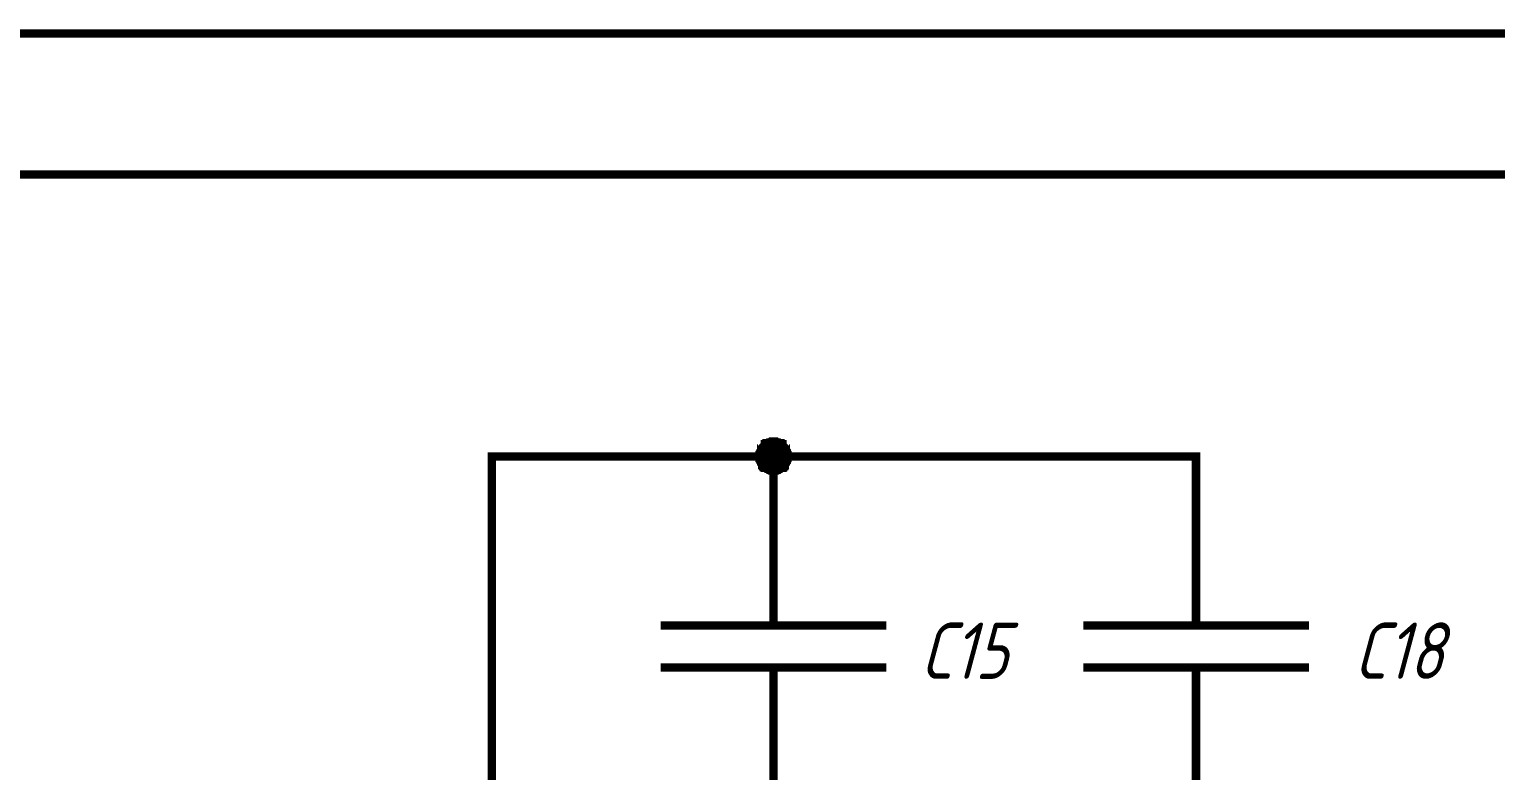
# Paper-space layout 'Layout1' of a CAD drawing. Extents: x -1 to 840, y -1 to 593.
# Drawn here: x 501.8 to 553.9, y 424.8 to 451.1 of the extents above; entities that cross this region are included whole.
import ezdxf

# ---------------------------------------------------------------- set-up
doc = ezdxf.new("R2010")
doc.units = 0
doc.header["$MEASUREMENT"] = 0
doc.layers.add('Sheet', color=255, linetype='CONTINUOUS')
doc.styles.add('GOST type A0', font='', dxfattribs={"oblique": 15, "height": 3.5})
doc.styles.get('GOST type A0').set_extended_font_data('GOST type A')

psp = doc.layouts.get("Layout1")

# ---------------------------------------------------------------- linework, layer by layer
at = {"layer": 'Sheet', "color": 7}
for points, const_width in [([(308.335, 305.997), (308.335, 305.997), (300.819, 305.997), (300.819, 270.985), (485.759, 270.985), (485.759, 450.986), (583.213, 450.986), (583.213, 450.986)], 0.3), ([(583.213, 445.985), (583.213, 445.985), (470.759, 445.985), (470.759, 275.986), (290.819, 275.986), (290.819, 310.999), (308.335, 310.999), (308.335, 310.999)], 0.3), ([(527.747, 435.981), (527.747, 436.012), (527.747, 436.043), (527.747, 436.043), (527.747, 436.074), (527.747, 436.105), (527.778, 436.136), (527.778, 436.167), (527.778, 436.167), (527.809, 436.199), (527.809, 436.23), (527.809, 436.261), (527.84, 436.261), (527.84, 436.292), (527.871, 436.323), (527.871, 436.323), (527.902, 436.354), (527.902, 436.354), (527.933, 436.385), (527.933, 436.416), (527.964, 436.416), (527.995, 436.416), (527.995, 436.447), (528.026, 436.447), (528.057, 436.478), (528.057, 436.478), (528.088, 436.478), (528.119, 436.478), (528.15, 436.509), (528.181, 436.509), (528.181, 436.509), (528.212, 436.509), (528.243, 436.509)], 0.3), ([(527.747, 435.981), (527.747, 436.012), (527.747, 436.043), (527.747, 436.043), (527.747, 436.074), (527.747, 436.105), (527.778, 436.136), (527.778, 436.167), (527.778, 436.167), (527.809, 436.199), (527.809, 436.23), (527.809, 436.261), (527.84, 436.261), (527.84, 436.292), (527.871, 436.323), (527.871, 436.323), (527.902, 436.354), (527.902, 436.354), (527.933, 436.385), (527.933, 436.416), (527.964, 436.416), (527.995, 436.416), (527.995, 436.447), (528.026, 436.447), (528.057, 436.478), (528.057, 436.478), (528.088, 436.478), (528.119, 436.478), (528.15, 436.509), (528.181, 436.509), (528.181, 436.509), (528.212, 436.509), (528.243, 436.509)], 0.3), ([(527.747, 435.981), (527.747, 436.012), (527.747, 436.043), (527.747, 436.043), (527.747, 436.074), (527.747, 436.105), (527.778, 436.136), (527.778, 436.167), (527.778, 436.167), (527.809, 436.199), (527.809, 436.23), (527.809, 436.261), (527.84, 436.261), (527.84, 436.292), (527.871, 436.323), (527.871, 436.323), (527.902, 436.354), (527.902, 436.354), (527.933, 436.385), (527.933, 436.416), (527.964, 436.416), (527.995, 436.416), (527.995, 436.447), (528.026, 436.447), (528.057, 436.478), (528.057, 436.478), (528.088, 436.478), (528.119, 436.478), (528.15, 436.509), (528.181, 436.509), (528.181, 436.509), (528.212, 436.509), (528.243, 436.509)], 0.3), ([(527.747, 435.981), (527.747, 436.012), (527.747, 436.043), (527.747, 436.043), (527.747, 436.074), (527.747, 436.105), (527.778, 436.136), (527.778, 436.167), (527.778, 436.167), (527.809, 436.199), (527.809, 436.23), (527.809, 436.261), (527.84, 436.261), (527.84, 436.292), (527.871, 436.323), (527.871, 436.323), (527.902, 436.354), (527.902, 436.354), (527.933, 436.385), (527.933, 436.416), (527.964, 436.416), (527.995, 436.416), (527.995, 436.447), (528.026, 436.447), (528.057, 436.478), (528.057, 436.478), (528.088, 436.478), (528.119, 436.478), (528.15, 436.509), (528.181, 436.509), (528.181, 436.509), (528.212, 436.509), (528.243, 436.509)], 0.3), ([(527.747, 435.981), (527.747, 436.012), (527.747, 436.043), (527.747, 436.043), (527.747, 436.074), (527.747, 436.105), (527.778, 436.136), (527.778, 436.167), (527.778, 436.167), (527.809, 436.199), (527.809, 436.23), (527.809, 436.261), (527.84, 436.261), (527.84, 436.292), (527.871, 436.323), (527.871, 436.323), (527.902, 436.354), (527.902, 436.354), (527.933, 436.385), (527.933, 436.416), (527.964, 436.416), (527.995, 436.416), (527.995, 436.447), (528.026, 436.447), (528.057, 436.478), (528.057, 436.478), (528.088, 436.478), (528.119, 436.478), (528.15, 436.509), (528.181, 436.509), (528.181, 436.509), (528.212, 436.509), (528.243, 436.509)], 0.0991), ([(527.747, 435.981), (527.747, 436.012), (527.747, 436.043), (527.747, 436.043), (527.747, 436.074), (527.747, 436.105), (527.778, 436.136), (527.778, 436.167), (527.778, 436.167), (527.809, 436.199), (527.809, 436.23), (527.809, 436.261), (527.84, 436.261), (527.84, 436.292), (527.871, 436.323), (527.871, 436.323), (527.902, 436.354), (527.902, 436.354), (527.933, 436.385), (527.933, 436.416), (527.964, 436.416), (527.995, 436.416), (527.995, 436.447), (528.026, 436.447), (528.057, 436.478), (528.057, 436.478), (528.088, 436.478), (528.119, 436.478), (528.15, 436.509), (528.181, 436.509), (528.181, 436.509), (528.212, 436.509), (528.243, 436.509)], 0.0991), ([(527.747, 435.981), (527.747, 436.012), (527.747, 436.043), (527.747, 436.043), (527.747, 436.074), (527.747, 436.105), (527.778, 436.136), (527.778, 436.167), (527.778, 436.167), (527.809, 436.199), (527.809, 436.23), (527.809, 436.261), (527.84, 436.261), (527.84, 436.292), (527.871, 436.323), (527.871, 436.323), (527.902, 436.354), (527.902, 436.354), (527.933, 436.385), (527.933, 436.416), (527.964, 436.416), (527.995, 436.416), (527.995, 436.447), (528.026, 436.447), (528.057, 436.478), (528.057, 436.478), (528.088, 436.478), (528.119, 436.478), (528.15, 436.509), (528.181, 436.509), (528.181, 436.509), (528.212, 436.509), (528.243, 436.509)], 0.0991), ([(527.747, 435.981), (527.747, 436.012), (527.747, 436.043), (527.747, 436.043), (527.747, 436.074), (527.747, 436.105), (527.778, 436.136), (527.778, 436.167), (527.778, 436.167), (527.809, 436.199), (527.809, 436.23), (527.809, 436.261), (527.84, 436.261), (527.84, 436.292), (527.871, 436.323), (527.871, 436.323), (527.902, 436.354), (527.902, 436.354), (527.933, 436.385), (527.933, 436.416), (527.964, 436.416), (527.995, 436.416), (527.995, 436.447), (528.026, 436.447), (528.057, 436.478), (528.057, 436.478), (528.088, 436.478), (528.119, 436.478), (528.15, 436.509), (528.181, 436.509), (528.181, 436.509), (528.212, 436.509), (528.243, 436.509)], 0.0991), ([(528.243, 436.509), (528.243, 436.509)], 0.3), ([(528.243, 436.509), (528.274, 436.509), (528.306, 436.509), (528.306, 436.509), (528.337, 436.509), (528.368, 436.478), (528.399, 436.478), (528.43, 436.478), (528.43, 436.478), (528.461, 436.447), (528.492, 436.447), (528.492, 436.416), (528.523, 436.416), (528.554, 436.416), (528.554, 436.385), (528.585, 436.354), (528.585, 436.354), (528.616, 436.323), (528.616, 436.323), (528.647, 436.292), (528.647, 436.261), (528.678, 436.261), (528.678, 436.23), (528.678, 436.199), (528.709, 436.167), (528.709, 436.167), (528.709, 436.136), (528.74, 436.105), (528.74, 436.074), (528.74, 436.043), (528.74, 436.043), (528.74, 436.012), (528.74, 435.981)], 0.3), ([(528.243, 436.509), (528.243, 436.509)], 0.3), ([(528.243, 436.509), (528.274, 436.509), (528.306, 436.509), (528.306, 436.509), (528.337, 436.509), (528.368, 436.478), (528.399, 436.478), (528.43, 436.478), (528.43, 436.478), (528.461, 436.447), (528.492, 436.447), (528.492, 436.416), (528.523, 436.416), (528.554, 436.416), (528.554, 436.385), (528.585, 436.354), (528.585, 436.354), (528.616, 436.323), (528.616, 436.323), (528.647, 436.292), (528.647, 436.261), (528.678, 436.261), (528.678, 436.23), (528.678, 436.199), (528.709, 436.167), (528.709, 436.167), (528.709, 436.136), (528.74, 436.105), (528.74, 436.074), (528.74, 436.043), (528.74, 436.043), (528.74, 436.012), (528.74, 435.981)], 0.3), ([(528.243, 436.509), (528.243, 436.509)], 0.3), ([(528.243, 436.509), (528.274, 436.509), (528.306, 436.509), (528.306, 436.509), (528.337, 436.509), (528.368, 436.478), (528.399, 436.478), (528.43, 436.478), (528.43, 436.478), (528.461, 436.447), (528.492, 436.447), (528.492, 436.416), (528.523, 436.416), (528.554, 436.416), (528.554, 436.385), (528.585, 436.354), (528.585, 436.354), (528.616, 436.323), (528.616, 436.323), (528.647, 436.292), (528.647, 436.261), (528.678, 436.261), (528.678, 436.23), (528.678, 436.199), (528.709, 436.167), (528.709, 436.167), (528.709, 436.136), (528.74, 436.105), (528.74, 436.074), (528.74, 436.043), (528.74, 436.043), (528.74, 436.012), (528.74, 435.981)], 0.3), ([(528.243, 436.509), (528.243, 436.509)], 0.3), ([(528.243, 436.509), (528.274, 436.509), (528.306, 436.509), (528.306, 436.509), (528.337, 436.509), (528.368, 436.478), (528.399, 436.478), (528.43, 436.478), (528.43, 436.478), (528.461, 436.447), (528.492, 436.447), (528.492, 436.416), (528.523, 436.416), (528.554, 436.416), (528.554, 436.385), (528.585, 436.354), (528.585, 436.354), (528.616, 436.323), (528.616, 436.323), (528.647, 436.292), (528.647, 436.261), (528.678, 436.261), (528.678, 436.23), (528.678, 436.199), (528.709, 436.167), (528.709, 436.167), (528.709, 436.136), (528.74, 436.105), (528.74, 436.074), (528.74, 436.043), (528.74, 436.043), (528.74, 436.012), (528.74, 435.981)], 0.3), ([(528.243, 436.509), (528.243, 436.509)], 0.0991), ([(528.243, 436.509), (528.274, 436.509), (528.306, 436.509), (528.306, 436.509), (528.337, 436.509), (528.368, 436.478), (528.399, 436.478), (528.43, 436.478), (528.43, 436.478), (528.461, 436.447), (528.492, 436.447), (528.492, 436.416), (528.523, 436.416), (528.554, 436.416), (528.554, 436.385), (528.585, 436.354), (528.585, 436.354), (528.616, 436.323), (528.616, 436.323), (528.647, 436.292), (528.647, 436.261), (528.678, 436.261), (528.678, 436.23), (528.678, 436.199), (528.709, 436.167), (528.709, 436.167), (528.709, 436.136), (528.74, 436.105), (528.74, 436.074), (528.74, 436.043), (528.74, 436.043), (528.74, 436.012), (528.74, 435.981)], 0.0991), ([(528.243, 436.509), (528.243, 436.509)], 0.0991), ([(528.243, 436.509), (528.274, 436.509), (528.306, 436.509), (528.306, 436.509), (528.337, 436.509), (528.368, 436.478), (528.399, 436.478), (528.43, 436.478), (528.43, 436.478), (528.461, 436.447), (528.492, 436.447), (528.492, 436.416), (528.523, 436.416), (528.554, 436.416), (528.554, 436.385), (528.585, 436.354), (528.585, 436.354), (528.616, 436.323), (528.616, 436.323), (528.647, 436.292), (528.647, 436.261), (528.678, 436.261), (528.678, 436.23), (528.678, 436.199), (528.709, 436.167), (528.709, 436.167), (528.709, 436.136), (528.74, 436.105), (528.74, 436.074), (528.74, 436.043), (528.74, 436.043), (528.74, 436.012), (528.74, 435.981)], 0.0991), ([(528.243, 436.509), (528.243, 436.509)], 0.0991), ([(528.243, 436.509), (528.274, 436.509), (528.306, 436.509), (528.306, 436.509), (528.337, 436.509), (528.368, 436.478), (528.399, 436.478), (528.43, 436.478), (528.43, 436.478), (528.461, 436.447), (528.492, 436.447), (528.492, 436.416), (528.523, 436.416), (528.554, 436.416), (528.554, 436.385), (528.585, 436.354), (528.585, 436.354), (528.616, 436.323), (528.616, 436.323), (528.647, 436.292), (528.647, 436.261), (528.678, 436.261), (528.678, 436.23), (528.678, 436.199), (528.709, 436.167), (528.709, 436.167), (528.709, 436.136), (528.74, 436.105), (528.74, 436.074), (528.74, 436.043), (528.74, 436.043), (528.74, 436.012), (528.74, 435.981)], 0.0991), ([(528.243, 436.509), (528.243, 436.509)], 0.0991), ([(528.243, 436.509), (528.274, 436.509), (528.306, 436.509), (528.306, 436.509), (528.337, 436.509), (528.368, 436.478), (528.399, 436.478), (528.43, 436.478), (528.43, 436.478), (528.461, 436.447), (528.492, 436.447), (528.492, 436.416), (528.523, 436.416), (528.554, 436.416), (528.554, 436.385), (528.585, 436.354), (528.585, 436.354), (528.616, 436.323), (528.616, 436.323), (528.647, 436.292), (528.647, 436.261), (528.678, 436.261), (528.678, 436.23), (528.678, 436.199), (528.709, 436.167), (528.709, 436.167), (528.709, 436.136), (528.74, 436.105), (528.74, 436.074), (528.74, 436.043), (528.74, 436.043), (528.74, 436.012), (528.74, 435.981)], 0.0991), ([(518.243, 398.483), (518.243, 435.981), (528.243, 435.981), (528.243, 432.502)], 0.3), ([(528.243, 435.484), (528.212, 435.484), (528.181, 435.484), (528.181, 435.484), (528.15, 435.484), (528.119, 435.484), (528.088, 435.515), (528.057, 435.515), (528.057, 435.515), (528.026, 435.546), (527.995, 435.546), (527.995, 435.546), (527.964, 435.577), (527.933, 435.577), (527.933, 435.608), (527.902, 435.608), (527.902, 435.639), (527.871, 435.639), (527.871, 435.67), (527.84, 435.67), (527.84, 435.701), (527.809, 435.733), (527.809, 435.733), (527.809, 435.764), (527.778, 435.795), (527.778, 435.795), (527.778, 435.826), (527.747, 435.857), (527.747, 435.888), (527.747, 435.919), (527.747, 435.919), (527.747, 435.95), (527.747, 435.981)], 0.3), ([(527.747, 435.981), (527.747, 435.981)], 0.3), ([(528.243, 435.484), (528.212, 435.484), (528.181, 435.484), (528.181, 435.484), (528.15, 435.484), (528.119, 435.484), (528.088, 435.515), (528.057, 435.515), (528.057, 435.515), (528.026, 435.546), (527.995, 435.546), (527.995, 435.546), (527.964, 435.577), (527.933, 435.577), (527.933, 435.608), (527.902, 435.608), (527.902, 435.639), (527.871, 435.639), (527.871, 435.67), (527.84, 435.67), (527.84, 435.701), (527.809, 435.733), (527.809, 435.733), (527.809, 435.764), (527.778, 435.795), (527.778, 435.795), (527.778, 435.826), (527.747, 435.857), (527.747, 435.888), (527.747, 435.919), (527.747, 435.919), (527.747, 435.95), (527.747, 435.981)], 0.3), ([(527.747, 435.981), (527.747, 435.981)], 0.3), ([(528.243, 435.484), (528.212, 435.484), (528.181, 435.484), (528.181, 435.484), (528.15, 435.484), (528.119, 435.484), (528.088, 435.515), (528.057, 435.515), (528.057, 435.515), (528.026, 435.546), (527.995, 435.546), (527.995, 435.546), (527.964, 435.577), (527.933, 435.577), (527.933, 435.608), (527.902, 435.608), (527.902, 435.639), (527.871, 435.639), (527.871, 435.67), (527.84, 435.67), (527.84, 435.701), (527.809, 435.733), (527.809, 435.733), (527.809, 435.764), (527.778, 435.795), (527.778, 435.795), (527.778, 435.826), (527.747, 435.857), (527.747, 435.888), (527.747, 435.919), (527.747, 435.919), (527.747, 435.95), (527.747, 435.981)], 0.3), ([(527.747, 435.981), (527.747, 435.981)], 0.3), ([(528.243, 435.484), (528.212, 435.484), (528.181, 435.484), (528.181, 435.484), (528.15, 435.484), (528.119, 435.484), (528.088, 435.515), (528.057, 435.515), (528.057, 435.515), (528.026, 435.546), (527.995, 435.546), (527.995, 435.546), (527.964, 435.577), (527.933, 435.577), (527.933, 435.608), (527.902, 435.608), (527.902, 435.639), (527.871, 435.639), (527.871, 435.67), (527.84, 435.67), (527.84, 435.701), (527.809, 435.733), (527.809, 435.733), (527.809, 435.764), (527.778, 435.795), (527.778, 435.795), (527.778, 435.826), (527.747, 435.857), (527.747, 435.888), (527.747, 435.919), (527.747, 435.919), (527.747, 435.95), (527.747, 435.981)], 0.3), ([(527.747, 435.981), (527.747, 435.981)], 0.3), ([(528.243, 435.484), (528.212, 435.484), (528.181, 435.484), (528.181, 435.484), (528.15, 435.484), (528.119, 435.484), (528.088, 435.515), (528.057, 435.515), (528.057, 435.515), (528.026, 435.546), (527.995, 435.546), (527.995, 435.546), (527.964, 435.577), (527.933, 435.577), (527.933, 435.608), (527.902, 435.608), (527.902, 435.639), (527.871, 435.639), (527.871, 435.67), (527.84, 435.67), (527.84, 435.701), (527.809, 435.733), (527.809, 435.733), (527.809, 435.764), (527.778, 435.795), (527.778, 435.795), (527.778, 435.826), (527.747, 435.857), (527.747, 435.888), (527.747, 435.919), (527.747, 435.919), (527.747, 435.95), (527.747, 435.981)], 0.0991), ([(527.747, 435.981), (527.747, 435.981)], 0.0991), ([(528.243, 435.484), (528.212, 435.484), (528.181, 435.484), (528.181, 435.484), (528.15, 435.484), (528.119, 435.484), (528.088, 435.515), (528.057, 435.515), (528.057, 435.515), (528.026, 435.546), (527.995, 435.546), (527.995, 435.546), (527.964, 435.577), (527.933, 435.577), (527.933, 435.608), (527.902, 435.608), (527.902, 435.639), (527.871, 435.639), (527.871, 435.67), (527.84, 435.67), (527.84, 435.701), (527.809, 435.733), (527.809, 435.733), (527.809, 435.764), (527.778, 435.795), (527.778, 435.795), (527.778, 435.826), (527.747, 435.857), (527.747, 435.888), (527.747, 435.919), (527.747, 435.919), (527.747, 435.95), (527.747, 435.981)], 0.0991), ([(527.747, 435.981), (527.747, 435.981)], 0.0991), ([(528.243, 435.484), (528.212, 435.484), (528.181, 435.484), (528.181, 435.484), (528.15, 435.484), (528.119, 435.484), (528.088, 435.515), (528.057, 435.515), (528.057, 435.515), (528.026, 435.546), (527.995, 435.546), (527.995, 435.546), (527.964, 435.577), (527.933, 435.577), (527.933, 435.608), (527.902, 435.608), (527.902, 435.639), (527.871, 435.639), (527.871, 435.67), (527.84, 435.67), (527.84, 435.701), (527.809, 435.733), (527.809, 435.733), (527.809, 435.764), (527.778, 435.795), (527.778, 435.795), (527.778, 435.826), (527.747, 435.857), (527.747, 435.888), (527.747, 435.919), (527.747, 435.919), (527.747, 435.95), (527.747, 435.981)], 0.0991), ([(527.747, 435.981), (527.747, 435.981)], 0.0991), ([(528.243, 435.484), (528.212, 435.484), (528.181, 435.484), (528.181, 435.484), (528.15, 435.484), (528.119, 435.484), (528.088, 435.515), (528.057, 435.515), (528.057, 435.515), (528.026, 435.546), (527.995, 435.546), (527.995, 435.546), (527.964, 435.577), (527.933, 435.577), (527.933, 435.608), (527.902, 435.608), (527.902, 435.639), (527.871, 435.639), (527.871, 435.67), (527.84, 435.67), (527.84, 435.701), (527.809, 435.733), (527.809, 435.733), (527.809, 435.764), (527.778, 435.795), (527.778, 435.795), (527.778, 435.826), (527.747, 435.857), (527.747, 435.888), (527.747, 435.919), (527.747, 435.919), (527.747, 435.95), (527.747, 435.981)], 0.0991), ([(527.747, 435.981), (527.747, 435.981)], 0.0991), ([(528.74, 435.981), (528.74, 435.95), (528.74, 435.919), (528.74, 435.919), (528.74, 435.888), (528.74, 435.857), (528.709, 435.826), (528.709, 435.795), (528.709, 435.795), (528.678, 435.764), (528.678, 435.733), (528.678, 435.733), (528.647, 435.701), (528.647, 435.67), (528.616, 435.67), (528.616, 435.639), (528.585, 435.639), (528.585, 435.608), (528.554, 435.608), (528.554, 435.577), (528.523, 435.577), (528.492, 435.546), (528.492, 435.546), (528.461, 435.546), (528.43, 435.515), (528.43, 435.515), (528.399, 435.515), (528.368, 435.484), (528.337, 435.484), (528.306, 435.484), (528.306, 435.484), (528.274, 435.484), (528.243, 435.484)], 0.3), ([(543.244, 432.502), (543.244, 435.981), (528.243, 435.981)], 0.3), ([(528.74, 435.981), (528.74, 435.95), (528.74, 435.919), (528.74, 435.919), (528.74, 435.888), (528.74, 435.857), (528.709, 435.826), (528.709, 435.795), (528.709, 435.795), (528.678, 435.764), (528.678, 435.733), (528.678, 435.733), (528.647, 435.701), (528.647, 435.67), (528.616, 435.67), (528.616, 435.639), (528.585, 435.639), (528.585, 435.608), (528.554, 435.608), (528.554, 435.577), (528.523, 435.577), (528.492, 435.546), (528.492, 435.546), (528.461, 435.546), (528.43, 435.515), (528.43, 435.515), (528.399, 435.515), (528.368, 435.484), (528.337, 435.484), (528.306, 435.484), (528.306, 435.484), (528.274, 435.484), (528.243, 435.484)], 0.3), ([(528.74, 435.981), (528.74, 435.95), (528.74, 435.919), (528.74, 435.919), (528.74, 435.888), (528.74, 435.857), (528.709, 435.826), (528.709, 435.795), (528.709, 435.795), (528.678, 435.764), (528.678, 435.733), (528.678, 435.733), (528.647, 435.701), (528.647, 435.67), (528.616, 435.67), (528.616, 435.639), (528.585, 435.639), (528.585, 435.608), (528.554, 435.608), (528.554, 435.577), (528.523, 435.577), (528.492, 435.546), (528.492, 435.546), (528.461, 435.546), (528.43, 435.515), (528.43, 435.515), (528.399, 435.515), (528.368, 435.484), (528.337, 435.484), (528.306, 435.484), (528.306, 435.484), (528.274, 435.484), (528.243, 435.484)], 0.3), ([(528.74, 435.981), (528.74, 435.95), (528.74, 435.919), (528.74, 435.919), (528.74, 435.888), (528.74, 435.857), (528.709, 435.826), (528.709, 435.795), (528.709, 435.795), (528.678, 435.764), (528.678, 435.733), (528.678, 435.733), (528.647, 435.701), (528.647, 435.67), (528.616, 435.67), (528.616, 435.639), (528.585, 435.639), (528.585, 435.608), (528.554, 435.608), (528.554, 435.577), (528.523, 435.577), (528.492, 435.546), (528.492, 435.546), (528.461, 435.546), (528.43, 435.515), (528.43, 435.515), (528.399, 435.515), (528.368, 435.484), (528.337, 435.484), (528.306, 435.484), (528.306, 435.484), (528.274, 435.484), (528.243, 435.484)], 0.3), ([(528.74, 435.981), (528.74, 435.95), (528.74, 435.919), (528.74, 435.919), (528.74, 435.888), (528.74, 435.857), (528.709, 435.826), (528.709, 435.795), (528.709, 435.795), (528.678, 435.764), (528.678, 435.733), (528.678, 435.733), (528.647, 435.701), (528.647, 435.67), (528.616, 435.67), (528.616, 435.639), (528.585, 435.639), (528.585, 435.608), (528.554, 435.608), (528.554, 435.577), (528.523, 435.577), (528.492, 435.546), (528.492, 435.546), (528.461, 435.546), (528.43, 435.515), (528.43, 435.515), (528.399, 435.515), (528.368, 435.484), (528.337, 435.484), (528.306, 435.484), (528.306, 435.484), (528.274, 435.484), (528.243, 435.484)], 0.0991), ([(528.74, 435.981), (528.74, 435.95), (528.74, 435.919), (528.74, 435.919), (528.74, 435.888), (528.74, 435.857), (528.709, 435.826), (528.709, 435.795), (528.709, 435.795), (528.678, 435.764), (528.678, 435.733), (528.678, 435.733), (528.647, 435.701), (528.647, 435.67), (528.616, 435.67), (528.616, 435.639), (528.585, 435.639), (528.585, 435.608), (528.554, 435.608), (528.554, 435.577), (528.523, 435.577), (528.492, 435.546), (528.492, 435.546), (528.461, 435.546), (528.43, 435.515), (528.43, 435.515), (528.399, 435.515), (528.368, 435.484), (528.337, 435.484), (528.306, 435.484), (528.306, 435.484), (528.274, 435.484), (528.243, 435.484)], 0.0991), ([(528.74, 435.981), (528.74, 435.95), (528.74, 435.919), (528.74, 435.919), (528.74, 435.888), (528.74, 435.857), (528.709, 435.826), (528.709, 435.795), (528.709, 435.795), (528.678, 435.764), (528.678, 435.733), (528.678, 435.733), (528.647, 435.701), (528.647, 435.67), (528.616, 435.67), (528.616, 435.639), (528.585, 435.639), (528.585, 435.608), (528.554, 435.608), (528.554, 435.577), (528.523, 435.577), (528.492, 435.546), (528.492, 435.546), (528.461, 435.546), (528.43, 435.515), (528.43, 435.515), (528.399, 435.515), (528.368, 435.484), (528.337, 435.484), (528.306, 435.484), (528.306, 435.484), (528.274, 435.484), (528.243, 435.484)], 0.0991), ([(528.74, 435.981), (528.74, 435.95), (528.74, 435.919), (528.74, 435.919), (528.74, 435.888), (528.74, 435.857), (528.709, 435.826), (528.709, 435.795), (528.709, 435.795), (528.678, 435.764), (528.678, 435.733), (528.678, 435.733), (528.647, 435.701), (528.647, 435.67), (528.616, 435.67), (528.616, 435.639), (528.585, 435.639), (528.585, 435.608), (528.554, 435.608), (528.554, 435.577), (528.523, 435.577), (528.492, 435.546), (528.492, 435.546), (528.461, 435.546), (528.43, 435.515), (528.43, 435.515), (528.399, 435.515), (528.368, 435.484), (528.337, 435.484), (528.306, 435.484), (528.306, 435.484), (528.274, 435.484), (528.243, 435.484)], 0.0991), ([(528.74, 435.981), (528.74, 435.981), (528.74, 435.981), (528.74, 435.981), (528.74, 435.981), (528.74, 435.981), (528.74, 435.981), (528.74, 435.981), (528.74, 435.981), (528.74, 435.981), (528.74, 435.981), (528.74, 435.981), (528.74, 435.981), (528.74, 435.981), (528.74, 435.981), (528.74, 435.981), (528.74, 435.981), (528.74, 435.981), (528.74, 435.981), (528.74, 435.981), (528.74, 435.981), (528.74, 435.981), (528.74, 435.981), (528.74, 435.981), (528.74, 435.981), (528.74, 435.981), (528.74, 435.981), (528.74, 435.981), (528.74, 435.981), (528.74, 435.981), (528.74, 435.981), (528.74, 435.981), (528.74, 435.981)], 0.3), ([(528.74, 435.981), (528.74, 435.981)], 0.3), ([(528.74, 435.981), (528.74, 435.981), (528.74, 435.981), (528.74, 435.981), (528.74, 435.981), (528.74, 435.981), (528.74, 435.981), (528.74, 435.981), (528.74, 435.981), (528.74, 435.981), (528.74, 435.981), (528.74, 435.981), (528.74, 435.981), (528.74, 435.981), (528.74, 435.981), (528.74, 435.981), (528.74, 435.981), (528.74, 435.981), (528.74, 435.981), (528.74, 435.981), (528.74, 435.981), (528.74, 435.981), (528.74, 435.981), (528.74, 435.981), (528.74, 435.981), (528.74, 435.981), (528.74, 435.981), (528.74, 435.981), (528.74, 435.981), (528.74, 435.981), (528.74, 435.981), (528.74, 435.981), (528.74, 435.981)], 0.3), ([(528.74, 435.981), (528.74, 435.981)], 0.3), ([(528.74, 435.981), (528.74, 435.981), (528.74, 435.981), (528.74, 435.981), (528.74, 435.981), (528.74, 435.981), (528.74, 435.981), (528.74, 435.981), (528.74, 435.981), (528.74, 435.981), (528.74, 435.981), (528.74, 435.981), (528.74, 435.981), (528.74, 435.981), (528.74, 435.981), (528.74, 435.981), (528.74, 435.981), (528.74, 435.981), (528.74, 435.981), (528.74, 435.981), (528.74, 435.981), (528.74, 435.981), (528.74, 435.981), (528.74, 435.981), (528.74, 435.981), (528.74, 435.981), (528.74, 435.981), (528.74, 435.981), (528.74, 435.981), (528.74, 435.981), (528.74, 435.981), (528.74, 435.981), (528.74, 435.981)], 0.3), ([(528.74, 435.981), (528.74, 435.981)], 0.3), ([(528.74, 435.981), (528.74, 435.981), (528.74, 435.981), (528.74, 435.981), (528.74, 435.981), (528.74, 435.981), (528.74, 435.981), (528.74, 435.981), (528.74, 435.981), (528.74, 435.981), (528.74, 435.981), (528.74, 435.981), (528.74, 435.981), (528.74, 435.981), (528.74, 435.981), (528.74, 435.981), (528.74, 435.981), (528.74, 435.981), (528.74, 435.981), (528.74, 435.981), (528.74, 435.981), (528.74, 435.981), (528.74, 435.981), (528.74, 435.981), (528.74, 435.981), (528.74, 435.981), (528.74, 435.981), (528.74, 435.981), (528.74, 435.981), (528.74, 435.981), (528.74, 435.981), (528.74, 435.981), (528.74, 435.981)], 0.3), ([(528.74, 435.981), (528.74, 435.981)], 0.3), ([(528.74, 435.981), (528.74, 435.981), (528.74, 435.981), (528.74, 435.981), (528.74, 435.981), (528.74, 435.981), (528.74, 435.981), (528.74, 435.981), (528.74, 435.981), (528.74, 435.981), (528.74, 435.981), (528.74, 435.981), (528.74, 435.981), (528.74, 435.981), (528.74, 435.981), (528.74, 435.981), (528.74, 435.981), (528.74, 435.981), (528.74, 435.981), (528.74, 435.981), (528.74, 435.981), (528.74, 435.981), (528.74, 435.981), (528.74, 435.981), (528.74, 435.981), (528.74, 435.981), (528.74, 435.981), (528.74, 435.981), (528.74, 435.981), (528.74, 435.981), (528.74, 435.981), (528.74, 435.981), (528.74, 435.981)], 0.0991), ([(528.74, 435.981), (528.74, 435.981)], 0.0991), ([(528.74, 435.981), (528.74, 435.981), (528.74, 435.981), (528.74, 435.981), (528.74, 435.981), (528.74, 435.981), (528.74, 435.981), (528.74, 435.981), (528.74, 435.981), (528.74, 435.981), (528.74, 435.981), (528.74, 435.981), (528.74, 435.981), (528.74, 435.981), (528.74, 435.981), (528.74, 435.981), (528.74, 435.981), (528.74, 435.981), (528.74, 435.981), (528.74, 435.981), (528.74, 435.981), (528.74, 435.981), (528.74, 435.981), (528.74, 435.981), (528.74, 435.981), (528.74, 435.981), (528.74, 435.981), (528.74, 435.981), (528.74, 435.981), (528.74, 435.981), (528.74, 435.981), (528.74, 435.981), (528.74, 435.981)], 0.0991), ([(528.74, 435.981), (528.74, 435.981)], 0.0991), ([(528.74, 435.981), (528.74, 435.981), (528.74, 435.981), (528.74, 435.981), (528.74, 435.981), (528.74, 435.981), (528.74, 435.981), (528.74, 435.981), (528.74, 435.981), (528.74, 435.981), (528.74, 435.981), (528.74, 435.981), (528.74, 435.981), (528.74, 435.981), (528.74, 435.981), (528.74, 435.981), (528.74, 435.981), (528.74, 435.981), (528.74, 435.981), (528.74, 435.981), (528.74, 435.981), (528.74, 435.981), (528.74, 435.981), (528.74, 435.981), (528.74, 435.981), (528.74, 435.981), (528.74, 435.981), (528.74, 435.981), (528.74, 435.981), (528.74, 435.981), (528.74, 435.981), (528.74, 435.981), (528.74, 435.981)], 0.0991), ([(528.74, 435.981), (528.74, 435.981)], 0.0991), ([(528.74, 435.981), (528.74, 435.981), (528.74, 435.981), (528.74, 435.981), (528.74, 435.981), (528.74, 435.981), (528.74, 435.981), (528.74, 435.981), (528.74, 435.981), (528.74, 435.981), (528.74, 435.981), (528.74, 435.981), (528.74, 435.981), (528.74, 435.981), (528.74, 435.981), (528.74, 435.981), (528.74, 435.981), (528.74, 435.981), (528.74, 435.981), (528.74, 435.981), (528.74, 435.981), (528.74, 435.981), (528.74, 435.981), (528.74, 435.981), (528.74, 435.981), (528.74, 435.981), (528.74, 435.981), (528.74, 435.981), (528.74, 435.981), (528.74, 435.981), (528.74, 435.981), (528.74, 435.981), (528.74, 435.981)], 0.0991), ([(528.74, 435.981), (528.74, 435.981)], 0.0991), ([(528.243, 429.985), (528.243, 432.502)], 0.3), ([(543.244, 429.985), (543.244, 432.502)], 0.3), ([(524.237, 429.985), (532.25, 429.985)], 0.3), ([(539.237, 429.985), (547.25, 429.985)], 0.3), ([(524.237, 428.494), (532.25, 428.494)], 0.3), ([(528.243, 428.494), (528.243, 425.978)], 0.3), ([(539.237, 428.494), (547.25, 428.494)], 0.3), ([(543.244, 428.494), (543.244, 425.978)], 0.3), ([(528.243, 419.982), (528.243, 425.978)], 0.3), ([(543.244, 423.492), (543.244, 425.978)], 0.3)]:
    psp.add_lwpolyline(points, dxfattribs=dict(at, const_width=const_width))
at = {"layer": 'Sheet', "color": 7, "const_width": 0.508}
psp.add_lwpolyline([(528.017, 436.003, 1), (528.525, 436.003, 1)], format="xyb", close=True, dxfattribs=at)

# ---------------------------------------------------------------- texts
at = {"layer": 'Sheet', "color": 7, "style": 'GOST type A0', "oblique": 15}
for s, p in [('C15', (533.43, 428.09)), ('C18', (548.834, 428.09))]:
    psp.add_text(s, height=2, dxfattribs=at).set_placement(p)

doc.saveas('drawing.dxf')
